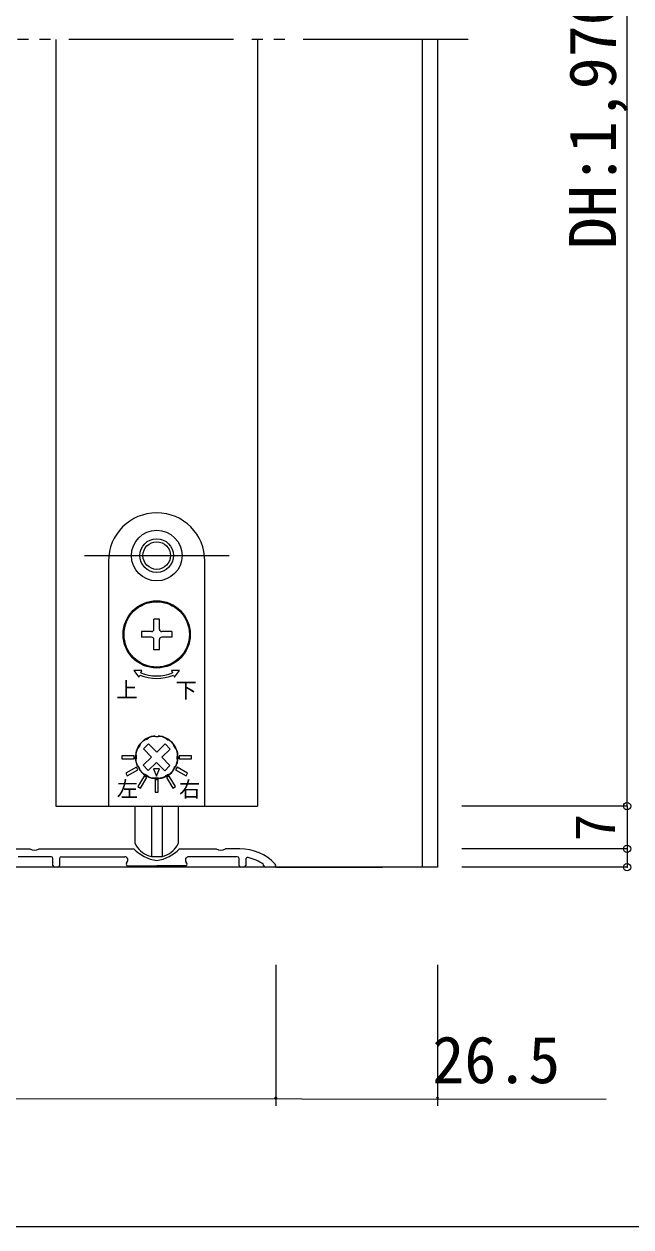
# Model space of a CAD drawing. Units: millimetres on the paper, enlarged 10 times, with parts at other scales. Extents: x -2000 to 2000, y -1385 to 1385.
# Drawn here: x -739 to -408, y -68 to 589 of the extents above; entities that cross this region are included whole.
import ezdxf
from ezdxf.enums import TextEntityAlignment as Align

# ---------------------------------------------------------------- set-up
doc = ezdxf.new("R2010")
doc.units = ezdxf.units.MM
doc.header["$LTSCALE"] = 10
doc.header["$PDMODE"] = 32
doc.header["$PDSIZE"] = 4
doc.linetypes.add('DOUBLE_CHAIN2', pattern=[12.8, 9, -1, 0.6, -0.6, 0.6, -1])
doc.linetypes.add('USER1', pattern=[19.05, 12.7, -6.35])
for name, color, linetype, lineweight in [('1-0_H-SYM', 7, 'Continuous', 20), ('1-1_0', 7, 'Continuous', 20), ('2-0_18', 7, 'Continuous', 18), ('3-0', 7, 'Continuous', 20)]:
    doc.layers.add(name, color=color, linetype=linetype, lineweight=lineweight)
doc.styles.add('ＭＳ ゴシック', font='')
doc.styles.get('ＭＳ ゴシック').set_extended_font_data('MS Gothic')

msp = doc.modelspace()

# ---------------------------------------------------------------- linework, layer by layer
at = {"layer": '1-0_H-SYM'}
msp.add_line((380, -67.5), (-1950, -67.5), dxfattribs=at)
at = {"layer": '1-1_0'}
msp.add_lwpolyline([(380, -67.5), (-1950, -67.5), (-1950, 1335)], dxfattribs=at)
at = {"layer": '2-0_18', "lineweight": 20}
for p, q in [((-721.6, 580.45), (-721.6, 162.12)), ((-611.6, 580.45), (-611.6, 162.12)), ((-521.6, 580.45), (-521.6, 128.78)), ((-513.27, 580.45), (-513.27, 128.78)), ((-721.6, 162.12), (-611.6, 162.12)), ((-513.27, 128.78), (-1086.6, 128.78)), ((-676.6, 128.78), (-1056.6, 128.78)), ((-543.27, 128.78), (-923.27, 128.78)), ((-601.63, 128.78), (-543.27, 128.78)), ((-601.63, 128.78), (-543.27, 128.78)), ((-601.63, 75.45), (-601.63, -1.43)), ((-601.63, 75.45), (-601.63, -1.43)), ((-513.27, 75.45), (-513.27, -1.43)), ((-861.6, 2.73), (-421.13, 2.21))]:
    msp.add_line(p, q, dxfattribs=at)
at = {"layer": '2-0_18', "color": 2, "linetype": 'USER1'}
msp.add_line((-706.1, 298.78), (-627.1, 298.78), dxfattribs=at)
at = {"layer": '2-0_18'}
for p, q in [((-692.93, 295.78), (-692.93, 162.12)), ((-640.27, 162.12), (-640.27, 295.78)), ((-665.1, 264.12), (-668.1, 264.12)), ((-668.1, 258.62), (-668.1, 264.12)), ((-665.1, 258.62), (-665.1, 264.12)), ((-658.27, 257.28), (-663.77, 257.28)), ((-658.27, 257.28), (-658.27, 254.28)), ((-669.43, 254.28), (-674.93, 254.28)), ((-668.1, 247.45), (-668.1, 252.95)), ((-665.1, 247.45), (-665.1, 252.95)), ((-658.27, 254.28), (-663.77, 254.28)), ((-665.1, 247.45), (-668.1, 247.45)), ((-669.43, 188.82), (-673.85, 193.35)), ((-666.57, 191.61), (-662.03, 196.03)), ((-673.96, 184.39), (-669.43, 188.82)), ((-671.17, 181.53), (-673.96, 184.39)), ((-671.17, 181.53), (-666.64, 185.96)), ((-662.21, 181.42), (-666.64, 185.96)), ((-659.35, 184.22), (-662.21, 181.42)), ((-692.93, 162.12), (-640.27, 162.12)), ((-678.27, 141.67), (-678.27, 162.12)), ((-669.52, 162.12), (-669.52, 134.6)), ((-663.68, 162.12), (-663.68, 134.6)), ((-654.93, 162.12), (-654.93, 141.67)), ((-787.44, 138.78), (-735.77, 138.78)), ((-730.77, 138.78), (-679.1, 138.78)), ((-654.1, 138.78), (-634.1, 138.78)), ((-621.22, 138.78), (-629.1, 138.78)), ((-724.27, 134.45), (-742.27, 134.45)), ((-723.27, 129.78), (-723.27, 133.45)), ((-719.6, 133.45), (-719.6, 129.78)), ((-718.6, 134.45), (-684, 134.45)), ((-683.14, 130.95), (-682.56, 131.95)), ((-669.52, 134.6), (-663.68, 134.6)), ((-650.07, 130.95), (-650.65, 131.95)), ((-622.6, 134.45), (-649.2, 134.45)), ((-621.6, 129.78), (-621.6, 133.45)), ((-617.94, 133.02), (-617.94, 129.78)), ((-720.6, 128.78), (-722.27, 128.78)), ((-682.27, 129.45), (-666.6, 129.45)), ((-650.94, 129.45), (-666.6, 129.45)), ((-618.94, 128.78), (-620.6, 128.78)), ((-608.27, 129.78), (-608.27, 130.31)), ((-602.6, 128.78), (-607.27, 128.78))]:
    msp.add_line(p, q, dxfattribs=at)
at = {"layer": '2-0_18', "color": 4, "lineweight": 9}
for p, q in [((-409.79, 162.12), (-499.93, 162.12)), ((-409.79, 162.12), (-409.79, 138.78)), ((-409.79, 138.78), (-499.93, 138.78)), ((-409.79, 138.78), (-409.79, 128.78)), ((-409.79, 128.78), (-499.93, 128.78))]:
    msp.add_line(p, q, dxfattribs=at)
msp.add_lwpolyline([(-409.79, 162.12), (-409.79, 925.94), (-409.79, 952.6)], dxfattribs=at)
at = {"layer": '2-0_18'}
for points in [[(-669.43, 257.28), (-674.93, 257.28), (-674.93, 254.28)], [(-675.28, 234.84), (-674.77, 236.07), (-679.09, 236.08), (-676.3, 232.38), (-675.79, 233.61)], [(-657.42, 233.61), (-656.91, 232.38), (-654.11, 236.08), (-658.44, 236.07), (-657.93, 234.84)], [(-666.57, 191.61), (-670.99, 196.14), (-673.85, 193.35)], [(-659.35, 184.22), (-663.77, 188.75), (-659.24, 193.17), (-662.03, 196.03)]]:
    msp.add_lwpolyline(points, dxfattribs=at)
for points in [[(-685.6, 187.95), (-678.93, 187.95), (-678.93, 189.62), (-685.6, 189.62)], [(-647.6, 189.62), (-654.27, 189.62), (-654.27, 187.95), (-647.6, 187.95)], [(-682.64, 178.56), (-676.87, 181.9), (-677.7, 183.34), (-683.47, 180.01)], [(-675.38, 171.91), (-672.05, 177.69), (-673.49, 178.52), (-676.82, 172.75)], [(-666.73, 178.45), (-665.01, 182.43), (-668.35, 182.47)], [(-656.38, 172.75), (-659.71, 178.52), (-661.16, 177.69), (-657.82, 171.91)], [(-649.73, 180.01), (-655.5, 183.34), (-656.34, 181.9), (-650.56, 178.56)], [(-665.77, 176.45), (-667.43, 176.45), (-667.43, 169.78), (-665.77, 169.78)]]:
    msp.add_lwpolyline(points, close=True, dxfattribs=at)
for centre, radius in [((-666.6, 298.78), 13.83), ((-666.6, 298.78), 9.17), ((-666.6, 298.78), 7.5), ((-666.6, 255.78), 18.33), ((-666.6, 255.78), 17.83)]:
    msp.add_circle(centre, radius, dxfattribs=at)
at = {"layer": '2-0_18', "lineweight": 20}
msp.add_circle((-601.63, 2.73), 0.521, dxfattribs=at)
at = {"layer": '2-0_18'}
for centre, radius, start, end in [((-666.6, 295.78), 26.33, 0, 180), ((-669.43, 258.62), 1.33, 270, 360), ((-663.77, 258.62), 1.33, 180, 270), ((-669.43, 252.95), 1.33, 360, 90), ((-663.77, 252.95), 1.33, 90, 180), ((-666.6, 255.78), 24, 247.5, 292.5), ((-666.6, 255.78), 22.67, 247.5, 292.5), ((-666.6, 188.78), 11.67, 98.90298, 201.09702), ((-666.6, 188.78), 11.5, 130.42431, 138.17431), ((-671.9, 195), 3.33, 99.87866, 130.42431), ((-666.6, 188.78), 11.17, 116.90028, 121.69834), ((-669.15, 196.54), 3.33, 108.17431, 138.71996), ((-666.6, 188.78), 11.5, 100.42431, 108.17431), ((-668.08, 196.82), 3.33, 69.87866, 100.42431), ((-668.05, 198), 2.33, 72.61143, 98.90298), ((-666.6, 202.62), 2.5, 252.61143, 287.38857), ((-666.6, 188.78), 11.17, 86.90028, 91.69834), ((-664.93, 196.78), 3.33, 78.17431, 108.71996), ((-665.16, 198), 2.33, 81.09702, 107.38857), ((-666.6, 188.78), 11.67, 338.90298, 81.09702), ((-666.6, 188.78), 11.5, 70.42431, 78.17431), ((-663.87, 196.48), 3.33, 39.87866, 70.42431), ((-666.6, 188.78), 11.17, 56.90028, 61.69834), ((-661.16, 194.87), 3.33, 48.17431, 78.71996), ((-666.6, 188.78), 11.5, 40.42431, 48.17431), ((-674.59, 190.46), 3.33, 168.17431, 198.71996), ((-666.6, 188.78), 11.5, 160.42431, 168.17431), ((-674.3, 191.52), 3.33, 129.87866, 160.42431), ((-666.6, 188.78), 11.17, 146.90028, 151.69834), ((-672.69, 194.23), 3.33, 138.17431, 168.71996), ((-660.38, 194.08), 3.33, 9.87866, 40.42431), ((-666.6, 188.78), 11.17, 26.90028, 31.69834), ((-658.84, 191.33), 3.33, 18.17431, 48.71996), ((-666.6, 188.78), 11.5, 10.42431, 18.17431), ((-658.57, 190.26), 3.33, 339.87866, 10.42431), ((-674.63, 187.31), 3.33, 159.87866, 190.42431), ((-666.6, 188.78), 11.5, 190.42431, 198.17431), ((-666.6, 188.78), 11.17, 176.90028, 181.69834), ((-674.36, 186.24), 3.33, 198.17431, 228.71996), ((-675.31, 185.42), 2.33, 201.09702, 227.38857), ((-658.91, 186.05), 3.33, 309.87866, 340.42431), ((-657.89, 185.42), 2.33, 312.61143, 338.90298), ((-666.6, 188.78), 11.5, 340.42431, 348.17431), ((-666.6, 188.78), 11.17, 356.90028, 1.69834), ((-658.61, 187.11), 3.33, 348.17431, 18.71996), ((-678.58, 181.87), 2.5, 12.61143, 47.38857), ((-666.6, 188.78), 11.17, 206.90028, 211.69834), ((-673.86, 182.92), 2.33, 192.61143, 218.90298), ((-672.82, 183.49), 3.33, 189.87866, 220.42431), ((-666.6, 188.78), 11.67, 218.90298, 321.09702), ((-666.6, 188.78), 11.5, 220.42431, 228.17431), ((-672.05, 182.7), 3.33, 228.17431, 258.71996), ((-666.6, 188.78), 11.17, 236.90028, 241.69834), ((-669.34, 181.09), 3.33, 219.87866, 250.42431), ((-666.6, 188.78), 11.5, 250.42431, 258.17431), ((-668.28, 180.79), 3.33, 258.17431, 288.71996), ((-666.6, 188.78), 11.17, 266.90028, 271.69834), ((-665.12, 180.75), 3.33, 249.87866, 280.42431), ((-666.6, 188.78), 11.5, 280.42431, 288.17431), ((-664.05, 181.02), 3.33, 288.17431, 318.71996), ((-666.6, 188.78), 11.17, 296.90028, 301.69834), ((-661.31, 182.57), 3.33, 279.87866, 310.42431), ((-666.6, 188.78), 11.5, 310.42431, 318.17431), ((-660.52, 183.34), 3.33, 318.17431, 348.71996), ((-659.34, 182.92), 2.33, 321.09702, 347.38857), ((-666.6, 188.78), 11.17, 326.90028, 331.69834), ((-654.62, 181.87), 2.5, 132.61143, 167.38857), ((-733.27, 143.14), 5.02, 240.13717, 299.86283), ((-663.59, 153.91), 21.67, 224.26307, 261.9973), ((-676.6, 141.67), 1.67, 180, 210.56067), ((-666.56, 147.6), 13.33, 210.56067, 257.16143), ((-669.62, 153.91), 21.67, 278.0027, 315.73693), ((-666.65, 147.6), 13.33, 282.83857, 329.43933), ((-656.6, 141.67), 1.67, 329.43933, 360), ((-631.6, 143.14), 5.02, 240.13717, 299.86283), ((-621.22, 112.12), 26.67, 43.49661, 90), ((-724.27, 133.45), 1, 0, 90), ((-718.6, 133.45), 1, 90, 180), ((-684, 132.78), 1.67, 330, 90), ((-649.2, 132.78), 1.67, 90, 210), ((-622.6, 133.45), 1, 0, 90), ((-616.94, 133.02), 1, 78.41099, 180), ((-621.22, 112.12), 22.33, 54.55265, 78.41099), ((-722.27, 129.78), 1, 180, 270), ((-720.6, 129.78), 1, 270, 0), ((-682.27, 130.45), 1, 150, 270), ((-650.94, 130.45), 1, 270, 30), ((-620.6, 129.78), 1, 180, 270), ((-618.94, 129.78), 1, 270, 0), ((-607.27, 129.78), 1, 180, 270), ((-602.6, 129.78), 1, 270, 43.49661)]:
    msp.add_arc(centre, radius, start, end, dxfattribs=at)
at = {"layer": '2-0_18', "lineweight": 20}
for centre, start, end in [((-601.63, 2.73), 0, 180), ((-601.63, 2.73), 180, 0), ((-513.27, 2.73), 0, 180), ((-513.27, 2.73), 180, 0)]:
    msp.add_arc(centre, 0.521, start, end, dxfattribs=at)
at = {"layer": '2-0_18', "color": 4}
for p in [(-409.79, 162.12), (-409.79, 138.78), (-409.79, 128.78)]:
    msp.add_point(p, dxfattribs=at)
at = {"layer": '3-0', "linetype": 'DOUBLE_CHAIN2'}
msp.add_line((-496.6, 580.45), (-1103.27, 580.45), dxfattribs=at)

# ---------------------------------------------------------------- texts
at = {"layer": '2-0_18', "style": 'ＭＳ ゴシック'}
for s, height, p in [('DH:1,970', 25.66, (-408.13, 465.92)), ('7', 21.99, (-409.79, 142.95))]:
    msp.add_text(s, height=height, rotation=90, dxfattribs=at).set_placement(p, align=Align.BOTTOM_LEFT)
for s, height, p in [('上', 8.55, (-688.68, 218.72)), ('下', 8.55, (-656.36, 218.47)), ('左', 8.55, (-688.37, 164.54)), ('右', 8.55, (-654.39, 164.46)), ('26.5', 25.66, (-516.11, 3.23))]:
    msp.add_text(s, height=height, dxfattribs=at).set_placement(p, align=Align.BOTTOM_LEFT)

doc.saveas('drawing.dxf')
